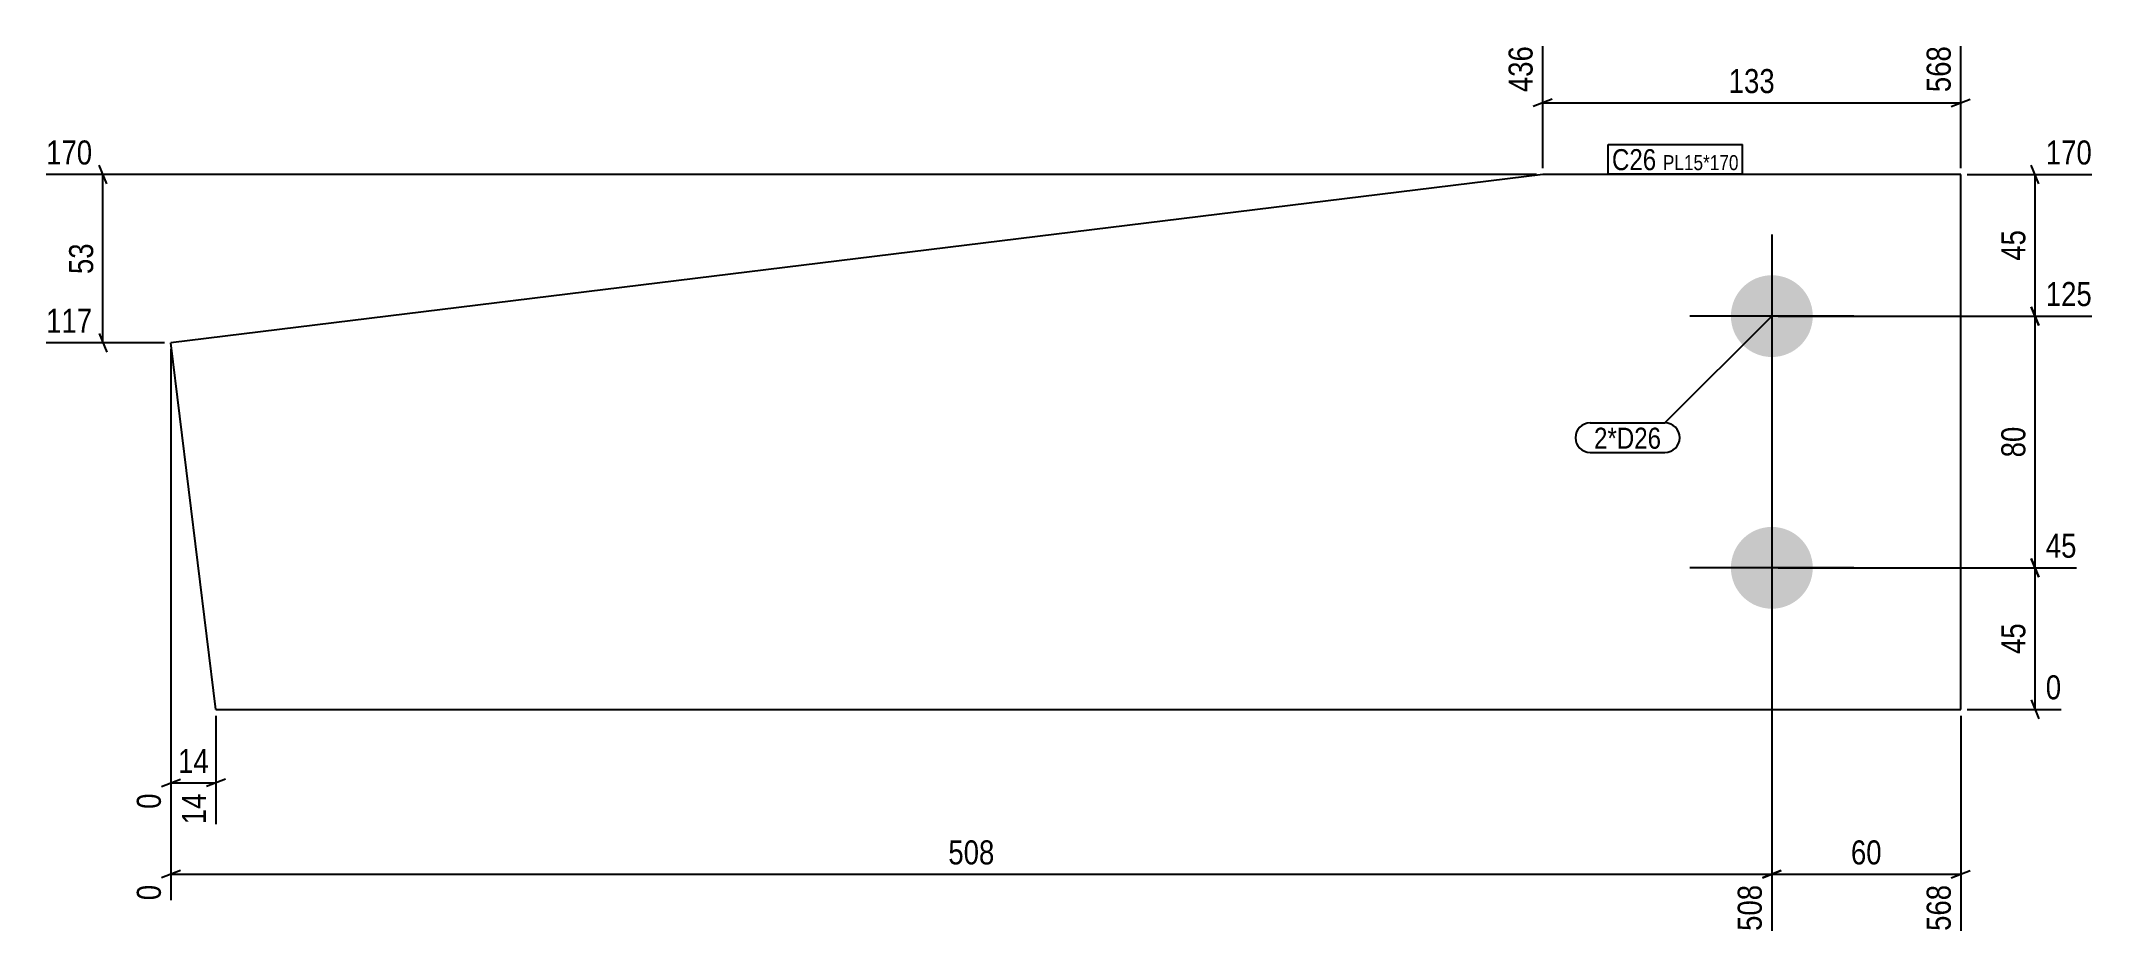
# Model space of a CAD drawing. Header units: millimetres. Extents: x 4 to 657, y 4 to 289.
import ezdxf

# ---------------------------------------------------------------- set-up
doc = ezdxf.new("R2010")
doc.units = ezdxf.units.MM
for name, color, linetype in [('MÅLSÆTNING', 7, 'Continuous'), ('STÅL', 7, 'Continuous'), ('TEKST', 7, 'Continuous')]:
    doc.layers.add(name, color=color, linetype=linetype)
doc.styles.add('Arial Narrow', font='ARIALN.TTF', dxfattribs={"height": 0.2})

msp = doc.modelspace()

# ---------------------------------------------------------------- hatches: boundary and pattern name
at = {"layer": 'STÅL', "linetype": 'Continuous'}
for points in [[(554.02, 188.4, -1), (554.02, 214.4, -1)], [(554.02, 108.4, -1), (554.02, 134.4, -1)]]:
    msp.add_hatch(color=3, dxfattribs=at).paths.add_polyline_path(points)

# ---------------------------------------------------------------- linework, layer by layer
at = {"layer": 'MÅLSÆTNING', "color": 7, "linetype": 'Continuous'}
for p, q in [((481.25, 248.4), (481.25, 287.23)), ((614.02, 248.4), (614.02, 287.23)), ((484.25, 270.4), (478.25, 268)), ((481.25, 269.2), (614.02, 269.2)), ((611.02, 268), (617.02, 270.4)), ((25.23, 243.4), (22.82, 249.4)), ((638.82, 243.4), (636.42, 249.4)), ((479.25, 246.4), (6, 246.4)), ((24.02, 192.91), (24.02, 246.4)), ((616.02, 246.4), (655.64, 246.4)), ((637.62, 201.4), (637.62, 246.4)), ((636.42, 204.4), (638.82, 198.4)), ((638.82, 198.4), (636.42, 204.4)), ((22.82, 195.91), (25.23, 189.91)), ((554.02, 199.4), (554.02, 6)), ((554.02, 199.4), (554.02, 6)), ((556.02, 201.4), (655.64, 201.4)), ((556.02, 201.4), (655.64, 201.4)), ((637.62, 121.4), (637.62, 201.4)), ((43.63, 192.91), (6, 192.91)), ((45.63, 190.91), (45.63, 44.79)), ((636.42, 124.4), (638.82, 118.4)), ((638.82, 118.4), (636.42, 124.4)), ((556.02, 121.4), (650.77, 121.4)), ((556.02, 121.4), (650.77, 121.4)), ((637.62, 76.4), (637.62, 121.4)), ((636.42, 79.4), (638.82, 73.4)), ((59.93, 74.4), (59.93, 39.91)), ((614.02, 74.4), (614.02, 6)), ((616.02, 76.4), (645.89, 76.4)), ((42.63, 51.86), (48.63, 54.26)), ((45.63, 53.06), (59.93, 53.06)), ((62.93, 54.26), (56.93, 51.86)), ((48.63, 25.23), (42.63, 22.82)), ((45.63, 24.02), (554.02, 24.02)), ((557.02, 25.23), (551.02, 22.82)), ((551.02, 22.82), (557.02, 25.23)), ((554.02, 24.02), (614.02, 24.02)), ((611.02, 22.82), (617.02, 25.23))]:
    msp.add_line(p, q, dxfattribs=at)
at = {"layer": 'STÅL', "color": 2, "linetype": 'Continuous'}
for p, q in [((481.25, 246.4), (45.63, 192.91)), ((614.02, 246.4), (481.25, 246.4)), ((614.02, 76.4), (614.02, 246.4)), ((59.93, 76.4), (45.63, 192.91)), ((59.93, 76.4), (614.02, 76.4))]:
    msp.add_line(p, q, dxfattribs=at)
at = {"layer": 'STÅL', "color": 3, "linetype": 'Continuous'}
for p, q in [((554.02, 227.4), (554.02, 175.4)), ((580.02, 201.4), (528.02, 201.4)), ((554.02, 147.4), (554.02, 95.4)), ((580.02, 121.4), (528.02, 121.4))]:
    msp.add_line(p, q, dxfattribs=at)

# ---------------------------------------------------------------- wipeouts: each hides what was drawn before it
at = {"color": 0}
msp.add_wipeout([(518.88, 159.26), (518.88, 166.26), (497.56, 166.26), (497.56, 159.26)], dxfattribs=at).dxf.layer = 'TEKST'

# ---------------------------------------------------------------- next in the draw order: wipeouts: each hides what was drawn before it
at = {"color": 0, "linetype": 'Continuous'}
for points in [[(479.65, 288.83), (468.45, 288.83), (468.45, 271), (479.65, 271)], [(612.42, 288.83), (601.22, 288.83), (601.22, 271), (612.42, 271)], [(22.22, 248), (22.22, 259.2), (4.4, 259.2), (4.4, 248)], [(657.24, 248), (657.24, 259.2), (639.42, 259.2), (639.42, 248)], [(657.24, 203), (657.24, 214.2), (639.42, 214.2), (639.42, 203)], [(22.22, 194.51), (22.22, 205.71), (4.4, 205.71), (4.4, 194.51)], [(652.37, 123), (652.37, 134.2), (639.42, 134.2), (639.42, 123)], [(647.49, 78), (647.49, 89.2), (639.42, 89.2), (639.42, 78)], [(58.33, 51.26), (47.13, 51.26), (47.13, 38.31), (58.33, 38.31)], [(552.42, 22.22), (541.22, 22.22), (541.22, 4.4), (552.42, 4.4)], [(612.42, 22.22), (601.22, 22.22), (601.22, 4.4), (612.42, 4.4)]]:
    msp.add_wipeout(points, dxfattribs=at).dxf.layer = 'MÅLSÆTNING'
at = {"color": 0}
for points, layer in [([(556.55, 270.7), (556.55, 281.9), (538.72, 281.9), (538.72, 270.7)], 'MÅLSÆTNING'), ([(636.12, 230.37), (624.92, 230.37), (624.92, 217.42), (636.12, 217.42)], 'MÅLSÆTNING'), ([(22.52, 226.13), (11.32, 226.13), (11.32, 213.18), (22.52, 213.18)], 'MÅLSÆTNING'), ([(636.12, 167.87), (624.92, 167.87), (624.92, 154.92), (636.12, 154.92)], 'MÅLSÆTNING'), ([(636.12, 105.37), (624.92, 105.37), (624.92, 92.42), (636.12, 92.42)], 'MÅLSÆTNING'), ([(59.25, 54.56), (59.25, 65.76), (46.3, 65.76), (46.3, 54.56)], 'MÅLSÆTNING'), ([(308.74, 25.53), (308.74, 36.73), (290.91, 36.73), (290.91, 25.53)], 'MÅLSÆTNING'), ([(590.49, 25.53), (590.49, 36.73), (577.54, 36.73), (577.54, 25.53)], 'MÅLSÆTNING'), ([(517.32, 247.8), (517.32, 254.8), (503.25, 254.8), (503.25, 247.8)], 'TEKST'), ([(518.88, 159.26), (518.88, 166.26), (497.56, 166.26), (497.56, 159.26)], 'TEKST')]:
    msp.add_wipeout(points, dxfattribs=at).dxf.layer = layer

# ---------------------------------------------------------------- next in the draw order: linework, layer by layer
at = {"layer": 'TEKST', "color": 7, "linetype": 'Continuous'}
for p, q in [((554.02, 201.4), (520.08, 167.46)), ((496.36, 167.46), (520.08, 167.46)), ((496.36, 158.06), (520.08, 158.06))]:
    msp.add_line(p, q, dxfattribs=at)
for centre, start, end in [((496.36, 162.76), 90, 270), ((520.08, 162.76), 270, 90)]:
    msp.add_arc(centre, 4.7, start, end, dxfattribs=at)

# ---------------------------------------------------------------- next in the draw order: texts
at = {"layer": 'MÅLSÆTNING', "color": 3, "linetype": 'Continuous', "style": 'Arial Narrow'}
for s, p in [('436', (478.05, 272.6)), ('568', (610.82, 272.6)), ('14', (56.73, 39.91)), ('508', (550.82, 6)), ('568', (610.82, 6))]:
    msp.add_text(s, height=7.635, rotation=90.00021, dxfattribs=at).set_placement(p)
at = {"layer": 'MÅLSÆTNING', "color": 3, "style": 'Arial Narrow'}
for s, p in [('133', (540.32, 272.3)), ('14', (47.9, 56.16)), ('508', (292.51, 27.13)), ('60', (579.14, 27.13))]:
    msp.add_text(s, height=7.635, dxfattribs=at).set_placement(p)
at = {"layer": 'MÅLSÆTNING', "color": 3, "linetype": 'Continuous', "style": 'Arial Narrow'}
for s, height, p in [('170', 7.635, (6, 249.6)), ('170', 7.635, (641.02, 249.6)), ('125', 7.635, (641.02, 204.6)), ('117', 7.635, (6, 196.11)), ('45', 7.635, (641.02, 124.6)), ('0', 7.64, (641.02, 79.6))]:
    msp.add_text(s, height=height, dxfattribs=at).set_placement(p)
at = {"layer": 'MÅLSÆTNING', "color": 3, "style": 'Arial Narrow'}
for s, p in [('53', (20.93, 214.78)), ('45', (634.52, 219.02)), ('80', (634.52, 156.52)), ('45', (634.52, 94.02))]:
    msp.add_text(s, height=7.635, rotation=90.00021, dxfattribs=at).set_placement(p)
at = {"layer": 'TEKST', "color": 3, "style": 'Arial Narrow'}
msp.add_text('2*D26', height=6.681, dxfattribs=at).set_placement((497.56, 159.26))

# ---------------------------------------------------------------- next in the draw order: wipeouts: each hides what was drawn before it
at = {"color": 0, "linetype": 'Continuous'}
msp.add_wipeout([(44.03, 51.26), (32.83, 51.26), (32.83, 43.19), (44.03, 43.19)], dxfattribs=at).dxf.layer = 'MÅLSÆTNING'
at = {"color": 0}
msp.add_wipeout([(517.32, 247.8), (517.32, 254.8), (503.25, 254.8), (503.25, 247.8)], dxfattribs=at).dxf.layer = 'TEKST'

# ---------------------------------------------------------------- next in the draw order: linework, layer by layer
at = {"layer": 'MÅLSÆTNING', "color": 7, "linetype": 'Continuous'}
msp.add_line((45.63, 190.91), (45.63, 15.75), dxfattribs=at)
at = {"layer": 'TEKST', "color": 7, "linetype": 'Continuous'}
msp.add_line((502.05, 246.6), (502.05, 256), dxfattribs=at)

# ---------------------------------------------------------------- next in the draw order: texts
at = {"layer": 'MÅLSÆTNING', "color": 3, "linetype": 'Continuous', "style": 'Arial Narrow'}
msp.add_text('0', height=7.64, rotation=90.00021, dxfattribs=at).set_placement((42.43, 44.79))

# ---------------------------------------------------------------- next in the draw order: wipeouts: each hides what was drawn before it
at = {"color": 0}
msp.add_wipeout([(543.48, 247.8), (543.48, 252.8), (519.42, 252.8), (519.42, 247.8)], dxfattribs=at).dxf.layer = 'TEKST'

# ---------------------------------------------------------------- next in the draw order: wipeouts: each hides what was drawn before it
at = {"color": 0, "linetype": 'Continuous'}
msp.add_wipeout([(44.03, 22.22), (32.83, 22.22), (32.83, 14.15), (44.03, 14.15)], dxfattribs=at).dxf.layer = 'MÅLSÆTNING'
at = {"color": 0}
msp.add_wipeout([(543.48, 247.8), (543.48, 252.8), (519.42, 252.8), (519.42, 247.8)], dxfattribs=at).dxf.layer = 'TEKST'

# ---------------------------------------------------------------- next in the draw order: linework, layer by layer
at = {"layer": 'TEKST', "color": 7, "linetype": 'Continuous'}
for p, q in [((502.05, 256), (544.68, 256)), ((544.68, 246.6), (544.68, 256)), ((502.05, 246.6), (544.68, 246.6))]:
    msp.add_line(p, q, dxfattribs=at)

# ---------------------------------------------------------------- next in the draw order: texts
at = {"layer": 'MÅLSÆTNING', "color": 3, "linetype": 'Continuous', "style": 'Arial Narrow'}
msp.add_text('0', height=7.64, rotation=90.00021, dxfattribs=at).set_placement((42.43, 15.75))
at = {"layer": 'TEKST', "color": 3, "style": 'Arial Narrow'}
for s, height, p in [('C26', 6.681, (503.25, 247.8)), ('PL15*170', 4.772, (519.42, 247.8))]:
    msp.add_text(s, height=height, dxfattribs=at).set_placement(p)

doc.saveas('drawing.dxf')
